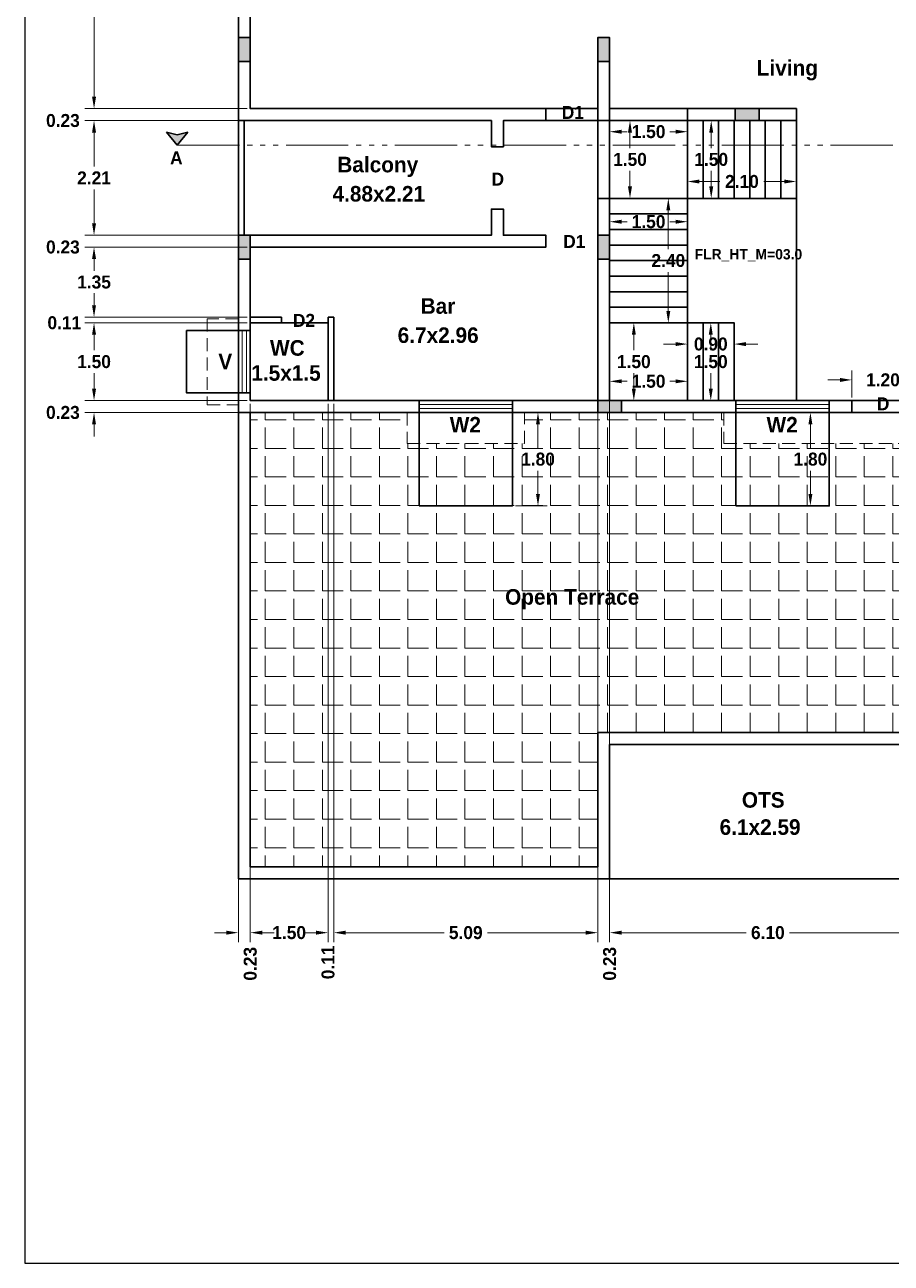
# Model space of a CAD drawing. Header units: metres. Extents: x 596 to 685, y 363 to 505.
# Drawn here: x 645.99 to 662.7, y 432.8 to 456.68 of the extents above; entities that cross this region are included whole.
import ezdxf

# ---------------------------------------------------------------- set-up
doc = ezdxf.new("R2010")
doc.units = ezdxf.units.M
doc.header["$MEASUREMENT"] = 0
doc.linetypes.add('ACAD_ISO06W100', pattern=[36, 24, -3, 0, -3, 0, -3, 0, -3])
doc.linetypes.add('DASHED2', pattern=[0.375, 0.25, -0.125])
for name, color, linetype in [('BLK_1_FLOOR', 63, 'Continuous'), ('BLK_1_FLR_2_ EXIT_WIDTH_ DOOR', 2, 'Continuous'), ('BLK_1_FLR_2_ACROOM_3_LIGHT_VENTILATION_1', 1, 'Continuous'), ('BLK_1_FLR_2_ACROOM_4_LIGHT_VENTILATION_2', 1, 'Continuous'), ('BLK_1_FLR_2_BLT_UP_AREA', 1, 'Continuous'), ('BLK_1_FLR_2_CARPET_AREA', 1, 'Continuous'), ('BLK_1_FLR_2_ROOF_AREA', 54, 'Continuous'), ('BLK_1_FLR_2_STAIR_1', 1, 'Continuous'), ('BLK_1_FLR_2_STAIR_1_FLIGHT_1', 7, 'Continuous'), ('BLK_1_FLR_2_STAIR_1_FLIGHT_2', 7, 'Continuous'), ('BLK_1_FLR_2_STAIR_1_FLIGHT_3', 7, 'Continuous'), ('BLK_1_FLR_2_STAIR_1_LANDING_1', 7, 'Continuous'), ('BLK_1_FLR_2_STAIR_1_LANDING_2', 7, 'Continuous'), ('BLK_1_FLR_2_UNITFA_1', 234, 'Continuous'), ('BLK_1_FLR_2_WATER_CLOSET', 3, 'Continuous'), ('BLK_1_LVL_2_BLDG_FOOT_PRINT', 1, 'Continuous')]:
    doc.layers.add(name, color=color, linetype=linetype)
doc.styles.add('century', font='GOTHICB.TTF')
doc.styles.add('century Bold', font='GOTHICB.TTF', dxfattribs={"height": 9})
doc.dimstyles.get("Standard").update_dxf_attribs({"dimtxt": 0.25, "dimasz": 0.23, "dimexe": 0.18, "dimexo": 0.0625, "dimgap": 0.09, "dimtad": 0, "dimtih": 1, "dimtoh": 1, "dimzin": 0, "dimdsep": 46, "dimtxsty": 'century', "dimcen": 0.09, "dimadec": 0, "dimazin": 0, "dimtfac": 1, "dimtofl": 0, "dimtmove": 0, "dimatfit": 3, "dimfxl": 0, "dimtolj": 1, "dimtzin": 0, "dimlwd": 18, "dimlwe": 5, "dimarcsym": 0})

# ---------------------------------------------------------------- blocks, each defined once
blk = doc.blocks.new('*D86')
at = {"layer": 'BLK_1_FLR_2_ACROOM_4_LIGHT_VENTILATION_2', "color": 0, "lineweight": 5}
for p, q in [((661.443, 449.201), (660.962, 449.201)), ((661.443, 447.401), (660.962, 447.401))]:
    blk.add_line(p, q, dxfattribs=at)
at = {"layer": 'BLK_1_FLR_2_ACROOM_4_LIGHT_VENTILATION_2', "color": 0, "lineweight": 18}
for p, q in [((661.142, 448.971), (661.142, 448.522)), ((661.142, 447.631), (661.142, 448.079))]:
    blk.add_line(p, q, dxfattribs=at)
at = {"layer": 'BLK_1_FLR_2_ACROOM_4_LIGHT_VENTILATION_2', "color": 0, "lineweight": 30}
for points in [[(661.104, 448.971), (661.18, 448.971), (661.142, 449.201)], [(661.104, 447.631), (661.18, 447.631), (661.142, 447.401)]]:
    blk.add_solid(points, dxfattribs=at)
at = {"layer": 'Defpoints', "color": 0, "lineweight": 30}
for p in [(661.505, 449.201), (661.142, 447.401), (661.505, 447.401)]:
    blk.add_point(p, dxfattribs=at)
at = {"layer": 'BLK_1_FLR_2_ACROOM_4_LIGHT_VENTILATION_2', "color": 0, "lineweight": 30, "insert": (661.142, 448.301), "char_height": 0.25, "attachment_point": 5, "style": 'century'}
blk.add_mtext('\\A1;1.80', dxfattribs=at)
blk = doc.blocks.new('*D87')
at = {"layer": 'BLK_1_FLR_2_ACROOM_3_LIGHT_VENTILATION_1', "color": 0, "lineweight": 5}
for p, q in [((655.458, 449.201), (656.069, 449.201)), ((655.458, 447.401), (656.069, 447.401))]:
    blk.add_line(p, q, dxfattribs=at)
at = {"layer": 'BLK_1_FLR_2_ACROOM_3_LIGHT_VENTILATION_1', "color": 0, "lineweight": 18}
for p, q in [((655.889, 448.971), (655.889, 448.522)), ((655.889, 447.631), (655.889, 448.079))]:
    blk.add_line(p, q, dxfattribs=at)
at = {"layer": 'BLK_1_FLR_2_ACROOM_3_LIGHT_VENTILATION_1', "color": 0, "lineweight": 30}
for points in [[(655.85, 448.971), (655.927, 448.971), (655.889, 449.201)], [(655.85, 447.631), (655.927, 447.631), (655.889, 447.401)]]:
    blk.add_solid(points, dxfattribs=at)
at = {"layer": 'Defpoints', "color": 0, "lineweight": 30}
for p in [(655.396, 449.201), (655.396, 447.401), (655.889, 447.401)]:
    blk.add_point(p, dxfattribs=at)
at = {"layer": 'BLK_1_FLR_2_ACROOM_3_LIGHT_VENTILATION_1', "color": 0, "lineweight": 30, "insert": (655.889, 448.301), "char_height": 0.25, "attachment_point": 5, "style": 'century'}
blk.add_mtext('\\A1;1.80', dxfattribs=at)
blk = doc.blocks.new('*D224')
at = {"color": 0, "lineweight": 5}
for p, q in [((650.278, 464.101), (647.148, 464.101)), ((650.278, 455.061), (647.148, 455.061))]:
    blk.add_line(p, q, dxfattribs=at)
at = {"color": 0, "lineweight": 18}
for p, q in [((647.328, 463.871), (647.328, 459.802)), ((647.328, 455.291), (647.328, 459.359))]:
    blk.add_line(p, q, dxfattribs=at)
at = {"color": 0, "lineweight": 30}
for points in [[(647.29, 463.871), (647.367, 463.871), (647.328, 464.101)], [(647.29, 455.291), (647.367, 455.291), (647.328, 455.061)]]:
    blk.add_solid(points, dxfattribs=at)
at = {"layer": 'Defpoints', "color": 0, "lineweight": 30}
for p in [(650.341, 464.101), (647.328, 455.061), (650.341, 455.061)]:
    blk.add_point(p, dxfattribs=at)
at = {"color": 0, "lineweight": 30, "insert": (647.328, 459.581), "char_height": 0.25, "attachment_point": 5, "style": 'century'}
blk.add_mtext('\\A1;9.04', dxfattribs=at)
blk = doc.blocks.new('*D225')
at = {"color": 0, "lineweight": 18}
for p, q in [((647.328, 455.291), (647.328, 455.521)), ((647.328, 454.601), (647.328, 454.371))]:
    blk.add_line(p, q, dxfattribs=at)
at = {"color": 0, "lineweight": 5}
for p, q in [((650.278, 455.061), (647.148, 455.061)), ((650.278, 454.831), (647.148, 454.831))]:
    blk.add_line(p, q, dxfattribs=at)
at = {"color": 0, "lineweight": 30}
for points in [[(647.29, 455.291), (647.367, 455.291), (647.328, 455.061)], [(647.29, 454.601), (647.367, 454.601), (647.328, 454.831)]]:
    blk.add_solid(points, dxfattribs=at)
at = {"layer": 'Defpoints', "color": 0, "lineweight": 30}
for p in [(650.341, 455.061), (647.328, 454.831), (650.341, 454.831)]:
    blk.add_point(p, dxfattribs=at)
at = {"color": 0, "lineweight": 30, "insert": (646.728, 454.831), "char_height": 0.25, "attachment_point": 5, "style": 'century'}
blk.add_mtext('\\A1;0.23', dxfattribs=at)
blk = doc.blocks.new('*D226')
at = {"color": 0, "lineweight": 5}
for p, q in [((650.163, 454.831), (647.148, 454.831)), ((650.163, 452.621), (647.148, 452.621))]:
    blk.add_line(p, q, dxfattribs=at)
at = {"color": 0, "lineweight": 18}
for p, q in [((647.328, 454.601), (647.328, 453.946)), ((647.328, 452.851), (647.328, 453.505))]:
    blk.add_line(p, q, dxfattribs=at)
at = {"color": 0, "lineweight": 30}
for points in [[(647.29, 454.601), (647.367, 454.601), (647.328, 454.831)], [(647.29, 452.851), (647.367, 452.851), (647.328, 452.621)]]:
    blk.add_solid(points, dxfattribs=at)
at = {"layer": 'Defpoints', "color": 0, "lineweight": 30}
for p in [(650.226, 454.831), (647.328, 452.621), (650.226, 452.621)]:
    blk.add_point(p, dxfattribs=at)
at = {"color": 0, "lineweight": 30, "insert": (647.328, 453.726), "char_height": 0.25, "attachment_point": 5, "style": 'century'}
blk.add_mtext('\\A1;2.21', dxfattribs=at)
blk = doc.blocks.new('*D227')
at = {"color": 0, "lineweight": 5}
for p, q in [((650.278, 452.391), (647.148, 452.391)), ((650.278, 451.041), (647.148, 451.041))]:
    blk.add_line(p, q, dxfattribs=at)
at = {"color": 0, "lineweight": 18}
for p, q in [((647.328, 452.161), (647.328, 451.937)), ((647.328, 451.271), (647.328, 451.494))]:
    blk.add_line(p, q, dxfattribs=at)
at = {"color": 0, "lineweight": 30}
for points in [[(647.29, 452.161), (647.367, 452.161), (647.328, 452.391)], [(647.29, 451.271), (647.367, 451.271), (647.328, 451.041)]]:
    blk.add_solid(points, dxfattribs=at)
at = {"layer": 'Defpoints', "color": 0, "lineweight": 30}
for p in [(650.341, 452.391), (647.328, 451.041), (650.341, 451.041)]:
    blk.add_point(p, dxfattribs=at)
at = {"color": 0, "lineweight": 30, "insert": (647.328, 451.716), "char_height": 0.25, "attachment_point": 5, "style": 'century'}
blk.add_mtext('\\A1;1.35', dxfattribs=at)
blk = doc.blocks.new('*D228')
at = {"color": 0, "lineweight": 18}
for p, q in [((647.328, 451.271), (647.328, 451.501)), ((647.328, 450.701), (647.328, 450.471))]:
    blk.add_line(p, q, dxfattribs=at)
at = {"color": 0, "lineweight": 5}
for p, q in [((650.278, 451.041), (647.148, 451.041)), ((650.278, 450.931), (647.148, 450.931))]:
    blk.add_line(p, q, dxfattribs=at)
at = {"color": 0, "lineweight": 30}
for points in [[(647.29, 451.271), (647.367, 451.271), (647.328, 451.041)], [(647.29, 450.701), (647.367, 450.701), (647.328, 450.931)]]:
    blk.add_solid(points, dxfattribs=at)
at = {"layer": 'Defpoints', "color": 0, "lineweight": 30}
for p in [(647.328, 450.931), (650.341, 451.041), (650.341, 450.931)]:
    blk.add_point(p, dxfattribs=at)
at = {"color": 0, "lineweight": 30, "insert": (646.755, 450.931), "char_height": 0.25, "attachment_point": 5, "style": 'century'}
blk.add_mtext('\\A1;0.11', dxfattribs=at)
blk = doc.blocks.new('*D229')
at = {"color": 0, "lineweight": 5}
for p, q in [((650.278, 450.931), (647.148, 450.931)), ((650.278, 449.431), (647.148, 449.431))]:
    blk.add_line(p, q, dxfattribs=at)
at = {"color": 0, "lineweight": 18}
for p, q in [((647.328, 450.701), (647.328, 450.402)), ((647.328, 449.661), (647.328, 449.959))]:
    blk.add_line(p, q, dxfattribs=at)
at = {"color": 0, "lineweight": 30}
for points in [[(647.29, 450.701), (647.367, 450.701), (647.328, 450.931)], [(647.29, 449.661), (647.367, 449.661), (647.328, 449.431)]]:
    blk.add_solid(points, dxfattribs=at)
at = {"layer": 'Defpoints', "color": 0, "lineweight": 30}
for p in [(650.341, 450.931), (647.328, 449.431), (650.341, 449.431)]:
    blk.add_point(p, dxfattribs=at)
at = {"color": 0, "lineweight": 30, "insert": (647.328, 450.181), "char_height": 0.25, "attachment_point": 5, "style": 'century'}
blk.add_mtext('\\A1;1.50', dxfattribs=at)
blk = doc.blocks.new('*D230')
at = {"color": 0, "lineweight": 18}
for p, q in [((647.328, 449.661), (647.328, 449.891)), ((647.328, 448.971), (647.328, 448.741))]:
    blk.add_line(p, q, dxfattribs=at)
at = {"color": 0, "lineweight": 5}
for p, q in [((650.278, 449.431), (647.148, 449.431)), ((650.278, 449.201), (647.148, 449.201))]:
    blk.add_line(p, q, dxfattribs=at)
at = {"color": 0, "lineweight": 30}
for points in [[(647.29, 449.661), (647.367, 449.661), (647.328, 449.431)], [(647.29, 448.971), (647.367, 448.971), (647.328, 449.201)]]:
    blk.add_solid(points, dxfattribs=at)
at = {"layer": 'Defpoints', "color": 0, "lineweight": 30}
for p in [(650.341, 449.431), (647.328, 449.201), (650.341, 449.201)]:
    blk.add_point(p, dxfattribs=at)
at = {"color": 0, "lineweight": 30, "insert": (646.728, 449.201), "char_height": 0.25, "attachment_point": 5, "style": 'century'}
blk.add_mtext('\\A1;0.23', dxfattribs=at)
blk = doc.blocks.new('*D231')
at = {"color": 0, "lineweight": 5}
for p, q in [((650.111, 449.138), (650.111, 438.99)), ((650.341, 449.138), (650.341, 438.99))]:
    blk.add_line(p, q, dxfattribs=at)
at = {"color": 0, "lineweight": 18}
for p, q in [((649.881, 439.17), (649.651, 439.17)), ((650.571, 439.17), (650.801, 439.17))]:
    blk.add_line(p, q, dxfattribs=at)
at = {"color": 0, "lineweight": 30}
for points in [[(649.881, 439.209), (649.881, 439.132), (650.111, 439.17)], [(650.571, 439.209), (650.571, 439.132), (650.341, 439.17)]]:
    blk.add_solid(points, dxfattribs=at)
at = {"layer": 'Defpoints', "color": 0, "lineweight": 30}
for p in [(650.111, 449.201), (650.341, 449.201), (650.341, 439.17)]:
    blk.add_point(p, dxfattribs=at)
at = {"color": 0, "lineweight": 30, "insert": (650.341, 438.57), "char_height": 0.25, "attachment_point": 5, "rotation": 90, "style": 'century'}
blk.add_mtext('\\A1;0.23', dxfattribs=at)
blk = doc.blocks.new('*D232')
at = {"color": 0, "lineweight": 5}
for p, q in [((650.341, 449.368), (650.341, 438.99)), ((651.841, 449.368), (651.841, 438.99))]:
    blk.add_line(p, q, dxfattribs=at)
at = {"color": 0, "lineweight": 18}
for p, q in [((650.571, 439.17), (650.679, 439.17)), ((651.611, 439.17), (651.502, 439.17))]:
    blk.add_line(p, q, dxfattribs=at)
at = {"color": 0, "lineweight": 30}
for points in [[(650.571, 439.209), (650.571, 439.132), (650.341, 439.17)], [(651.611, 439.209), (651.611, 439.132), (651.841, 439.17)]]:
    blk.add_solid(points, dxfattribs=at)
at = {"layer": 'Defpoints', "color": 0, "lineweight": 30}
for p in [(650.341, 449.431), (651.841, 449.431), (651.841, 439.17)]:
    blk.add_point(p, dxfattribs=at)
at = {"color": 0, "lineweight": 30, "insert": (651.091, 439.17), "char_height": 0.25, "attachment_point": 5, "style": 'century'}
blk.add_mtext('\\A1;1.50', dxfattribs=at)
blk = doc.blocks.new('*D233')
at = {"color": 0, "lineweight": 5}
for p, q in [((651.841, 449.368), (651.841, 438.99)), ((651.951, 449.368), (651.951, 438.99))]:
    blk.add_line(p, q, dxfattribs=at)
at = {"color": 0, "lineweight": 18}
for p, q in [((651.611, 439.17), (651.381, 439.17)), ((652.181, 439.17), (652.411, 439.17))]:
    blk.add_line(p, q, dxfattribs=at)
at = {"color": 0, "lineweight": 30}
for points in [[(651.611, 439.209), (651.611, 439.132), (651.841, 439.17)], [(652.181, 439.209), (652.181, 439.132), (651.951, 439.17)]]:
    blk.add_solid(points, dxfattribs=at)
at = {"layer": 'Defpoints', "color": 0, "lineweight": 30}
for p in [(651.841, 449.431), (651.951, 449.431), (651.841, 439.17)]:
    blk.add_point(p, dxfattribs=at)
at = {"color": 0, "lineweight": 30, "insert": (651.841, 438.597), "char_height": 0.25, "attachment_point": 5, "rotation": 90, "style": 'century'}
blk.add_mtext('\\A1;0.11', dxfattribs=at)
blk = doc.blocks.new('*D234')
at = {"color": 0, "lineweight": 5}
for p, q in [((651.951, 449.368), (651.951, 438.99)), ((657.041, 449.368), (657.041, 438.99))]:
    blk.add_line(p, q, dxfattribs=at)
at = {"color": 0, "lineweight": 18}
for p, q in [((652.181, 439.17), (654.077, 439.17)), ((656.811, 439.17), (654.914, 439.17))]:
    blk.add_line(p, q, dxfattribs=at)
at = {"color": 0, "lineweight": 30}
for points in [[(652.181, 439.209), (652.181, 439.132), (651.951, 439.17)], [(656.811, 439.209), (656.811, 439.132), (657.041, 439.17)]]:
    blk.add_solid(points, dxfattribs=at)
at = {"layer": 'Defpoints', "color": 0, "lineweight": 30}
for p in [(651.951, 449.431), (657.041, 449.431), (657.041, 439.17)]:
    blk.add_point(p, dxfattribs=at)
at = {"color": 0, "lineweight": 30, "insert": (654.496, 439.17), "char_height": 0.25, "attachment_point": 5, "style": 'century'}
blk.add_mtext('\\A1;5.09', dxfattribs=at)
blk = doc.blocks.new('*D235')
at = {"color": 0, "lineweight": 5}
for p, q in [((657.041, 449.519), (657.041, 438.99)), ((657.271, 449.519), (657.271, 438.99))]:
    blk.add_line(p, q, dxfattribs=at)
at = {"color": 0, "lineweight": 18}
for p, q in [((656.811, 439.17), (656.581, 439.17)), ((657.501, 439.17), (657.731, 439.17))]:
    blk.add_line(p, q, dxfattribs=at)
at = {"color": 0, "lineweight": 30}
for points in [[(656.811, 439.209), (656.811, 439.132), (657.041, 439.17)], [(657.501, 439.209), (657.501, 439.132), (657.271, 439.17)]]:
    blk.add_solid(points, dxfattribs=at)
at = {"layer": 'Defpoints', "color": 0, "lineweight": 30}
for p in [(657.041, 449.582), (657.271, 449.582), (657.271, 439.17)]:
    blk.add_point(p, dxfattribs=at)
at = {"color": 0, "lineweight": 30, "insert": (657.271, 438.57), "char_height": 0.25, "attachment_point": 5, "rotation": 90, "style": 'century'}
blk.add_mtext('\\A1;0.23', dxfattribs=at)
blk = doc.blocks.new('*D236')
at = {"color": 0, "lineweight": 5}
for p, q in [((657.271, 449.368), (657.271, 438.99)), ((663.371, 449.368), (663.371, 438.99))]:
    blk.add_line(p, q, dxfattribs=at)
at = {"color": 0, "lineweight": 18}
for p, q in [((657.501, 439.17), (659.903, 439.17)), ((663.141, 439.17), (660.738, 439.17))]:
    blk.add_line(p, q, dxfattribs=at)
at = {"color": 0, "lineweight": 30}
for points in [[(657.501, 439.209), (657.501, 439.132), (657.271, 439.17)], [(663.141, 439.209), (663.141, 439.132), (663.371, 439.17)]]:
    blk.add_solid(points, dxfattribs=at)
at = {"layer": 'Defpoints', "color": 0, "lineweight": 30}
for p in [(657.271, 449.431), (663.371, 449.431), (663.371, 439.17)]:
    blk.add_point(p, dxfattribs=at)
at = {"color": 0, "lineweight": 30, "insert": (660.321, 439.17), "char_height": 0.25, "attachment_point": 5, "style": 'century'}
blk.add_mtext('\\A1;6.10', dxfattribs=at)
blk = doc.blocks.new('*D238')
at = {"color": 0, "lineweight": 18}
for p, q in [((647.328, 452.851), (647.328, 453.081)), ((647.328, 452.161), (647.328, 451.931))]:
    blk.add_line(p, q, dxfattribs=at)
at = {"color": 0, "lineweight": 5}
for p, q in [((650.048, 452.621), (647.148, 452.621)), ((650.048, 452.391), (647.148, 452.391))]:
    blk.add_line(p, q, dxfattribs=at)
at = {"color": 0, "lineweight": 30}
for points in [[(647.29, 452.851), (647.367, 452.851), (647.328, 452.621)], [(647.29, 452.161), (647.367, 452.161), (647.328, 452.391)]]:
    blk.add_solid(points, dxfattribs=at)
at = {"layer": 'Defpoints', "color": 0, "lineweight": 30}
for p in [(650.111, 452.621), (647.328, 452.391), (650.111, 452.391)]:
    blk.add_point(p, dxfattribs=at)
at = {"color": 0, "lineweight": 30, "insert": (646.728, 452.391), "char_height": 0.25, "attachment_point": 5, "style": 'century'}
blk.add_mtext('\\A1;0.23', dxfattribs=at)
blk = doc.blocks.new('*D240')
at = {"layer": 'BLK_1_FLR_2_STAIR_1_FLIGHT_1', "color": 0, "lineweight": 5}
for p, q in [((658.771, 453.708), (658.771, 453.836)), ((660.871, 453.708), (660.871, 453.836))]:
    blk.add_line(p, q, dxfattribs=at)
at = {"layer": 'BLK_1_FLR_2_STAIR_1_FLIGHT_1', "color": 0, "lineweight": 18}
for p, q in [((659.001, 453.656), (659.398, 453.656)), ((660.641, 453.656), (660.243, 453.656))]:
    blk.add_line(p, q, dxfattribs=at)
at = {"layer": 'BLK_1_FLR_2_STAIR_1_FLIGHT_1', "color": 0, "lineweight": 30}
for points in [[(659.001, 453.694), (659.001, 453.618), (658.771, 453.656)], [(660.641, 453.694), (660.641, 453.618), (660.871, 453.656)]]:
    blk.add_solid(points, dxfattribs=at)
at = {"layer": 'Defpoints', "color": 0, "lineweight": 30}
for p in [(658.771, 453.645), (660.871, 453.656), (660.871, 453.645)]:
    blk.add_point(p, dxfattribs=at)
at = {"layer": 'BLK_1_FLR_2_STAIR_1_FLIGHT_1', "color": 0, "lineweight": 30, "insert": (659.821, 453.656), "char_height": 0.25, "attachment_point": 5, "style": 'century'}
blk.add_mtext('\\A1;2.10', dxfattribs=at)
blk = doc.blocks.new('*D241')
at = {"layer": 'BLK_1_FLR_2_STAIR_1_FLIGHT_1', "color": 0, "lineweight": 5}
for p, q in [((659.133, 454.831), (659.409, 454.831)), ((659.133, 453.331), (659.409, 453.331))]:
    blk.add_line(p, q, dxfattribs=at)
at = {"layer": 'BLK_1_FLR_2_STAIR_1_FLIGHT_1', "color": 0, "lineweight": 18}
for p, q in [((659.229, 454.601), (659.229, 454.302)), ((659.229, 453.561), (659.229, 453.859))]:
    blk.add_line(p, q, dxfattribs=at)
at = {"layer": 'BLK_1_FLR_2_STAIR_1_FLIGHT_1', "color": 0, "lineweight": 30}
for points in [[(659.191, 454.601), (659.267, 454.601), (659.229, 454.831)], [(659.191, 453.561), (659.267, 453.561), (659.229, 453.331)]]:
    blk.add_solid(points, dxfattribs=at)
at = {"layer": 'Defpoints', "color": 0, "lineweight": 30}
for p in [(659.071, 454.831), (659.071, 453.331), (659.229, 453.331)]:
    blk.add_point(p, dxfattribs=at)
at = {"layer": 'BLK_1_FLR_2_STAIR_1_FLIGHT_1', "color": 0, "lineweight": 30, "insert": (659.229, 454.081), "char_height": 0.25, "attachment_point": 5, "style": 'century'}
blk.add_mtext('\\A1;1.50', dxfattribs=at)
blk = doc.blocks.new('*D242')
at = {"layer": 'BLK_1_FLR_2_STAIR_1_FLIGHT_2', "color": 0, "lineweight": 5}
for p, q in [((657.271, 452.923), (657.271, 453.061)), ((658.771, 452.968), (658.771, 452.701))]:
    blk.add_line(p, q, dxfattribs=at)
at = {"layer": 'BLK_1_FLR_2_STAIR_1_FLIGHT_2', "color": 0, "lineweight": 18}
for p, q in [((657.501, 452.881), (657.609, 452.881)), ((658.541, 452.881), (658.432, 452.881))]:
    blk.add_line(p, q, dxfattribs=at)
at = {"layer": 'BLK_1_FLR_2_STAIR_1_FLIGHT_2', "color": 0, "lineweight": 30}
for points in [[(657.501, 452.919), (657.501, 452.842), (657.271, 452.881)], [(658.541, 452.919), (658.541, 452.842), (658.771, 452.881)]]:
    blk.add_solid(points, dxfattribs=at)
at = {"layer": 'Defpoints', "color": 0, "lineweight": 30}
for p in [(657.271, 452.861), (658.771, 453.031), (658.771, 452.881)]:
    blk.add_point(p, dxfattribs=at)
at = {"layer": 'BLK_1_FLR_2_STAIR_1_FLIGHT_2', "color": 0, "lineweight": 30, "insert": (658.021, 452.881), "char_height": 0.25, "attachment_point": 5, "style": 'century'}
blk.add_mtext('\\A1;1.50', dxfattribs=at)
blk = doc.blocks.new('*D243')
at = {"layer": 'BLK_1_FLR_2_STAIR_1_FLIGHT_2', "color": 0, "lineweight": 5}
for p, q in [((658.402, 453.331), (658.222, 453.331)), ((658.402, 450.931), (658.222, 450.931))]:
    blk.add_line(p, q, dxfattribs=at)
at = {"layer": 'BLK_1_FLR_2_STAIR_1_FLIGHT_2', "color": 0, "lineweight": 18}
for p, q in [((658.402, 453.101), (658.402, 452.352)), ((658.402, 451.161), (658.402, 451.909))]:
    blk.add_line(p, q, dxfattribs=at)
at = {"layer": 'BLK_1_FLR_2_STAIR_1_FLIGHT_2', "color": 0, "lineweight": 30}
for points in [[(658.364, 453.101), (658.44, 453.101), (658.402, 453.331)], [(658.364, 451.161), (658.44, 451.161), (658.402, 450.931)]]:
    blk.add_solid(points, dxfattribs=at)
at = {"layer": 'Defpoints', "color": 0, "lineweight": 30}
for p in [(658.465, 453.331), (658.402, 450.931), (658.465, 450.931)]:
    blk.add_point(p, dxfattribs=at)
at = {"layer": 'BLK_1_FLR_2_STAIR_1_FLIGHT_2', "color": 0, "lineweight": 30, "insert": (658.402, 452.131), "char_height": 0.25, "attachment_point": 5, "style": 'century'}
blk.add_mtext('\\A1;2.40', dxfattribs=at)
blk = doc.blocks.new('*D244')
at = {"layer": 'BLK_1_FLR_2_STAIR_1_FLIGHT_3', "color": 0, "lineweight": 5}
for p, q in [((658.771, 450.583), (658.771, 450.701)), ((659.671, 450.583), (659.671, 450.701))]:
    blk.add_line(p, q, dxfattribs=at)
at = {"layer": 'BLK_1_FLR_2_STAIR_1_FLIGHT_3', "color": 0, "lineweight": 18}
for p, q in [((658.541, 450.521), (658.311, 450.521)), ((659.901, 450.521), (660.131, 450.521))]:
    blk.add_line(p, q, dxfattribs=at)
at = {"layer": 'BLK_1_FLR_2_STAIR_1_FLIGHT_3', "color": 0, "lineweight": 30}
for points in [[(658.541, 450.559), (658.541, 450.482), (658.771, 450.521)], [(659.901, 450.559), (659.901, 450.482), (659.671, 450.521)]]:
    blk.add_solid(points, dxfattribs=at)
at = {"layer": 'Defpoints', "color": 0, "lineweight": 30}
for p in [(658.771, 450.521), (659.671, 450.521), (659.671, 450.521)]:
    blk.add_point(p, dxfattribs=at)
at = {"layer": 'BLK_1_FLR_2_STAIR_1_FLIGHT_3', "color": 0, "lineweight": 30, "insert": (659.221, 450.521), "char_height": 0.25, "attachment_point": 5, "style": 'century'}
blk.add_mtext('\\A1;0.90', dxfattribs=at)
blk = doc.blocks.new('*D245')
at = {"layer": 'BLK_1_FLR_2_STAIR_1_FLIGHT_3', "color": 0, "lineweight": 5}
for p, q in [((659.283, 450.931), (659.401, 450.931)), ((659.283, 449.431), (659.401, 449.431))]:
    blk.add_line(p, q, dxfattribs=at)
at = {"layer": 'BLK_1_FLR_2_STAIR_1_FLIGHT_3', "color": 0, "lineweight": 18}
for p, q in [((659.221, 450.701), (659.221, 450.402)), ((659.221, 449.661), (659.221, 449.959))]:
    blk.add_line(p, q, dxfattribs=at)
at = {"layer": 'BLK_1_FLR_2_STAIR_1_FLIGHT_3', "color": 0, "lineweight": 30}
for points in [[(659.182, 450.701), (659.259, 450.701), (659.221, 450.931)], [(659.182, 449.661), (659.259, 449.661), (659.221, 449.431)]]:
    blk.add_solid(points, dxfattribs=at)
at = {"layer": 'Defpoints', "color": 0, "lineweight": 30}
for p in [(659.221, 450.931), (659.221, 449.431), (659.221, 449.431)]:
    blk.add_point(p, dxfattribs=at)
at = {"layer": 'BLK_1_FLR_2_STAIR_1_FLIGHT_3', "color": 0, "lineweight": 30, "insert": (659.221, 450.181), "char_height": 0.25, "attachment_point": 5, "style": 'century'}
blk.add_mtext('\\A1;1.50', dxfattribs=at)
blk = doc.blocks.new('*D246')
at = {"layer": 'BLK_1_FLR_2_STAIR_1_LANDING_1', "color": 0, "lineweight": 5}
for p, q in [((658.771, 454.679), (658.771, 454.797)), ((657.271, 454.554), (657.271, 454.437))]:
    blk.add_line(p, q, dxfattribs=at)
at = {"layer": 'BLK_1_FLR_2_STAIR_1_LANDING_1', "color": 0, "lineweight": 18}
for p, q in [((657.501, 454.617), (657.609, 454.617)), ((658.541, 454.617), (658.432, 454.617))]:
    blk.add_line(p, q, dxfattribs=at)
at = {"layer": 'BLK_1_FLR_2_STAIR_1_LANDING_1', "color": 0, "lineweight": 30}
for points in [[(657.501, 454.655), (657.501, 454.578), (657.271, 454.617)], [(658.541, 454.655), (658.541, 454.578), (658.771, 454.617)]]:
    blk.add_solid(points, dxfattribs=at)
at = {"layer": 'Defpoints', "color": 0, "lineweight": 30}
for p in [(657.271, 454.617), (658.771, 454.617), (658.771, 454.617)]:
    blk.add_point(p, dxfattribs=at)
at = {"layer": 'BLK_1_FLR_2_STAIR_1_LANDING_1', "color": 0, "lineweight": 30, "insert": (658.021, 454.617), "char_height": 0.25, "attachment_point": 5, "style": 'century'}
blk.add_mtext('\\A1;1.50', dxfattribs=at)
blk = doc.blocks.new('*D247')
at = {"layer": 'BLK_1_FLR_2_STAIR_1_LANDING_1', "color": 0, "lineweight": 5}
for p, q in [((657.608, 454.831), (657.843, 454.831)), ((657.608, 453.331), (657.843, 453.331))]:
    blk.add_line(p, q, dxfattribs=at)
at = {"layer": 'BLK_1_FLR_2_STAIR_1_LANDING_1', "color": 0, "lineweight": 18}
for p, q in [((657.663, 454.601), (657.663, 454.302)), ((657.663, 453.561), (657.663, 453.859))]:
    blk.add_line(p, q, dxfattribs=at)
at = {"layer": 'BLK_1_FLR_2_STAIR_1_LANDING_1', "color": 0, "lineweight": 30}
for points in [[(657.624, 454.601), (657.701, 454.601), (657.663, 454.831)], [(657.624, 453.561), (657.701, 453.561), (657.663, 453.331)]]:
    blk.add_solid(points, dxfattribs=at)
at = {"layer": 'Defpoints', "color": 0, "lineweight": 30}
for p in [(657.545, 454.831), (657.545, 453.331), (657.663, 453.331)]:
    blk.add_point(p, dxfattribs=at)
at = {"layer": 'BLK_1_FLR_2_STAIR_1_LANDING_1', "color": 0, "lineweight": 30, "insert": (657.663, 454.081), "char_height": 0.25, "attachment_point": 5, "style": 'century'}
blk.add_mtext('\\A1;1.50', dxfattribs=at)
blk = doc.blocks.new('*D248')
at = {"layer": 'BLK_1_FLR_2_STAIR_1_LANDING_2', "color": 0, "lineweight": 5}
for p, q in [((657.271, 449.845), (657.271, 449.983)), ((658.771, 449.845), (658.771, 449.983))]:
    blk.add_line(p, q, dxfattribs=at)
at = {"layer": 'BLK_1_FLR_2_STAIR_1_LANDING_2', "color": 0, "lineweight": 18}
for p, q in [((657.501, 449.803), (657.609, 449.803)), ((658.541, 449.803), (658.432, 449.803))]:
    blk.add_line(p, q, dxfattribs=at)
at = {"layer": 'BLK_1_FLR_2_STAIR_1_LANDING_2', "color": 0, "lineweight": 30}
for points in [[(657.501, 449.841), (657.501, 449.765), (657.271, 449.803)], [(658.541, 449.841), (658.541, 449.765), (658.771, 449.803)]]:
    blk.add_solid(points, dxfattribs=at)
at = {"layer": 'Defpoints', "color": 0, "lineweight": 30}
for p in [(657.271, 449.783), (658.771, 449.803), (658.771, 449.783)]:
    blk.add_point(p, dxfattribs=at)
at = {"layer": 'BLK_1_FLR_2_STAIR_1_LANDING_2', "color": 0, "lineweight": 30, "insert": (658.021, 449.803), "char_height": 0.25, "attachment_point": 5, "style": 'century'}
blk.add_mtext('\\A1;1.50', dxfattribs=at)
blk = doc.blocks.new('*D239')
at = {"layer": 'BLK_1_FLR_2_STAIR_1_LANDING_2', "color": 0, "lineweight": 5}
for p, q in [((657.406, 450.931), (657.917, 450.931)), ((657.406, 449.431), (657.917, 449.431))]:
    blk.add_line(p, q, dxfattribs=at)
at = {"layer": 'BLK_1_FLR_2_STAIR_1_LANDING_2', "color": 0, "lineweight": 18}
for p, q in [((657.737, 450.701), (657.737, 450.402)), ((657.737, 449.661), (657.737, 449.959))]:
    blk.add_line(p, q, dxfattribs=at)
at = {"layer": 'BLK_1_FLR_2_STAIR_1_LANDING_2', "color": 0, "lineweight": 30}
for points in [[(657.699, 450.701), (657.776, 450.701), (657.737, 450.931)], [(657.699, 449.661), (657.776, 449.661), (657.737, 449.431)]]:
    blk.add_solid(points, dxfattribs=at)
at = {"layer": 'Defpoints', "color": 0, "lineweight": 30}
for p in [(657.344, 450.931), (657.344, 449.431), (657.737, 449.431)]:
    blk.add_point(p, dxfattribs=at)
at = {"layer": 'BLK_1_FLR_2_STAIR_1_LANDING_2', "color": 0, "lineweight": 30, "insert": (657.737, 450.181), "char_height": 0.25, "attachment_point": 5, "style": 'century'}
blk.add_mtext('\\A1;1.50', dxfattribs=at)
blk = doc.blocks.new('*D255')
at = {"layer": 'BLK_1_FLR_2_ EXIT_WIDTH_ DOOR', "color": 0, "lineweight": 5}
for p, q in [((661.941, 449.493), (661.941, 450.01)), ((663.141, 449.493), (663.141, 450.01))]:
    blk.add_line(p, q, dxfattribs=at)
at = {"layer": 'BLK_1_FLR_2_ EXIT_WIDTH_ DOOR', "color": 0, "lineweight": 18}
for p, q in [((661.711, 449.83), (661.481, 449.83)), ((663.371, 449.83), (663.601, 449.83))]:
    blk.add_line(p, q, dxfattribs=at)
at = {"layer": 'BLK_1_FLR_2_ EXIT_WIDTH_ DOOR', "color": 0, "lineweight": 30}
for points in [[(661.711, 449.868), (661.711, 449.791), (661.941, 449.83)], [(663.371, 449.868), (663.371, 449.791), (663.141, 449.83)]]:
    blk.add_solid(points, dxfattribs=at)
at = {"layer": 'Defpoints', "color": 0, "lineweight": 30}
for p in [(663.141, 449.83), (661.941, 449.431), (663.141, 449.431)]:
    blk.add_point(p, dxfattribs=at)
at = {"layer": 'BLK_1_FLR_2_ EXIT_WIDTH_ DOOR', "color": 0, "insert": (662.541, 449.83), "char_height": 0.25, "attachment_point": 5, "style": 'century'}
blk.add_mtext('\\A1;1.20', dxfattribs=at)

msp = doc.modelspace()

# ---------------------------------------------------------------- hatches: boundary and pattern name
at = {"lineweight": 30}
h = msp.add_hatch(color=256, dxfattribs=at)
h.dxf.hatch_style = 1
h.paths.add_polyline_path([(650.341, 456.431), (650.111, 456.431), (650.111, 455.971), (650.341, 455.971)])
h = msp.add_hatch(color=256, dxfattribs=at)
h.dxf.hatch_style = 1
h.paths.add_polyline_path([(657.271, 456.431), (657.041, 456.431), (657.041, 455.971), (657.271, 455.971)])
h = msp.add_hatch(color=256, dxfattribs=at)
h.dxf.hatch_style = 1
h.paths.add_polyline_path([(660.151, 454.831), (660.151, 455.061), (659.691, 455.061), (659.691, 454.831)])
h = msp.add_hatch(color=256, dxfattribs=at)
h.dxf.hatch_style = 1
h.paths.add_polyline_path([(648.931, 454.356), (649.137, 454.61), (648.931, 454.556), (648.725, 454.61)])
h = msp.add_hatch(color=256, dxfattribs=at)
h.dxf.hatch_style = 1
h.paths.add_polyline_path([(650.341, 452.621), (650.111, 452.621), (650.111, 452.161), (650.341, 452.161)])
h = msp.add_hatch(color=256, dxfattribs=at)
h.dxf.hatch_style = 1
h.paths.add_polyline_path([(657.271, 452.621), (657.041, 452.621), (657.041, 452.161), (657.271, 452.161)])
h = msp.add_hatch(color=256, dxfattribs=at)
h.dxf.hatch_style = 1
h.paths.add_polyline_path([(657.501, 449.201), (657.501, 449.431), (657.041, 449.431), (657.041, 449.201)])
at = {"lineweight": 9}
h = msp.add_hatch(dxfattribs=at)
h.set_pattern_fill('ANGLE', color=256, scale=2)
h.set_pattern_definition([(0, (197.43026, -58.041), (0, 0.55), [0.4, -0.15]), (90, (197.43026, -58.041), (-0.55, 0), [0.4, -0.15])])
h.paths.add_polyline_path([(655.157, 445.317), (658.134, 445.317), (658.134, 445.9), (655.157, 445.9)], flags=24)
h.paths.add_polyline_path([(663.371, 448.601), (659.475, 448.601), (659.475, 449.201), (655.626, 449.201), (655.626, 448.601), (653.366, 448.601), (653.366, 449.201), (650.341, 449.201), (650.341, 442.801), (650.341, 440.441), (657.041, 440.441), (657.041, 443.031), (663.371, 443.031)])

# ---------------------------------------------------------------- linework, layer by layer
at = {"lineweight": 30}
for p, q in [((650.111, 458.951), (650.111, 450.781)), ((650.341, 456.201), (650.341, 458.951)), ((657.041, 456.431), (657.041, 456.201)), ((657.041, 456.431), (657.271, 456.431)), ((657.271, 456.431), (657.271, 455.061)), ((650.341, 455.061), (650.341, 455.971)), ((657.041, 455.971), (657.041, 455.061)), ((657.041, 455.061), (650.341, 455.061)), ((656.041, 455.061), (656.041, 454.831)), ((657.041, 455.061), (657.041, 454.831)), ((657.271, 455.061), (657.271, 454.831)), ((660.871, 455.061), (658.771, 455.061)), ((658.771, 454.831), (658.771, 455.061)), ((660.871, 454.831), (660.871, 455.061)), ((654.991, 454.831), (650.111, 454.831)), ((650.226, 452.621), (650.226, 454.831)), ((654.991, 454.831), (654.991, 454.326)), ((657.271, 454.831), (655.221, 454.831)), ((655.221, 454.831), (655.221, 454.326)), ((648.931, 454.356), (648.725, 454.61)), ((648.931, 454.556), (648.725, 454.61)), ((648.931, 454.356), (649.137, 454.61)), ((649.137, 454.61), (648.931, 454.556)), ((655.221, 454.326), (654.991, 454.326)), ((657.271, 453.331), (657.041, 453.331)), ((657.041, 453.331), (657.041, 452.621)), ((655.221, 453.126), (654.991, 453.126)), ((654.991, 453.126), (654.991, 452.621)), ((655.221, 453.126), (655.221, 452.621)), ((650.341, 452.621), (654.991, 452.621)), ((655.221, 452.621), (656.041, 452.621)), ((656.041, 452.391), (656.041, 452.621)), ((657.041, 452.391), (657.041, 452.621)), ((650.341, 452.391), (656.041, 452.391)), ((650.341, 451.041), (650.341, 452.391)), ((657.041, 449.201), (657.041, 452.391)), ((650.941, 451.041), (650.341, 451.041)), ((650.941, 450.931), (650.341, 450.931)), ((650.341, 450.781), (650.341, 450.931)), ((650.941, 450.931), (650.941, 451.041)), ((651.841, 449.431), (651.841, 451.041)), ((651.951, 451.041), (651.841, 451.041)), ((651.951, 449.431), (651.951, 451.041)), ((650.111, 450.781), (650.341, 450.781)), ((650.341, 449.581), (650.111, 449.581)), ((650.111, 449.581), (650.111, 440.211)), ((650.341, 449.431), (650.341, 449.581)), ((650.341, 449.431), (651.841, 449.431)), ((651.951, 449.431), (653.596, 449.431)), ((653.596, 449.201), (653.596, 449.431)), ((655.396, 449.431), (655.396, 449.201)), ((655.396, 449.431), (657.041, 449.431)), ((661.941, 449.431), (657.271, 449.431)), ((659.705, 449.201), (659.705, 449.431)), ((661.505, 449.431), (661.505, 449.201)), ((661.941, 449.201), (661.941, 449.431)), ((650.111, 449.201), (653.596, 449.201)), ((650.341, 442.801), (650.341, 449.201)), ((655.396, 449.201), (657.041, 449.201)), ((661.941, 449.201), (657.271, 449.201)), ((663.141, 449.201), (661.941, 449.201)), ((650.341, 440.441), (650.341, 442.801)), ((657.041, 443.031), (657.041, 440.441)), ((663.371, 443.031), (657.041, 443.031)), ((657.271, 442.801), (657.271, 440.211)), ((663.371, 442.801), (657.271, 442.801)), ((650.111, 440.211), (657.041, 440.211)), ((657.271, 440.211), (663.601, 440.211))]:
    msp.add_line(p, q, dxfattribs=at)
at = {"linetype": 'ACAD_ISO06W100', "lineweight": 18, "ltscale": 0.05}
msp.add_line((648.931, 454.356), (684.663, 454.356), dxfattribs=at)
at = {"linetype": 'DASHED2', "lineweight": 9}
for p, q in [((650.111, 451.011), (649.511, 451.011)), ((649.511, 451.011), (649.511, 449.351)), ((649.511, 449.351), (650.111, 449.351)), ((653.366, 449.201), (653.366, 448.601)), ((655.626, 448.601), (655.626, 449.201)), ((659.475, 449.201), (659.475, 448.601)), ((653.366, 448.601), (655.626, 448.601)), ((659.475, 448.601), (661.735, 448.601)), ((661.711, 448.601), (663.371, 448.601))]:
    msp.add_line(p, q, dxfattribs=at)
at = {"lineweight": 9}
for p, q in [((650.111, 449.581), (650.111, 450.781)), ((650.187, 449.581), (650.187, 450.781)), ((650.265, 450.781), (650.265, 449.581)), ((650.341, 450.781), (650.341, 449.581)), ((653.596, 449.431), (655.396, 449.431)), ((653.596, 449.355), (655.396, 449.355)), ((655.396, 449.277), (653.596, 449.277)), ((659.705, 449.431), (661.505, 449.431)), ((659.705, 449.355), (661.505, 449.355)), ((661.505, 449.277), (659.705, 449.277)), ((655.396, 449.201), (653.596, 449.201)), ((661.505, 449.201), (659.705, 449.201))]:
    msp.add_line(p, q, dxfattribs=at)
at = {"lineweight": 30}
for points in [[(650.111, 455.971), (650.341, 455.971), (650.341, 456.431), (650.111, 456.431)], [(657.041, 455.971), (657.271, 455.971), (657.271, 456.431), (657.041, 456.431)], [(659.691, 455.061), (659.691, 454.831), (660.151, 454.831), (660.151, 455.061)], [(650.111, 452.161), (650.341, 452.161), (650.341, 452.621), (650.111, 452.621)], [(657.041, 452.161), (657.271, 452.161), (657.271, 452.621), (657.041, 452.621)], [(649.111, 450.781), (649.111, 449.581), (650.111, 449.581), (650.111, 450.781)], [(657.041, 449.431), (657.041, 449.201), (657.501, 449.201), (657.501, 449.431)]]:
    msp.add_lwpolyline(points, close=True, dxfattribs=at)
for points in [[(657.041, 440.441), (650.341, 440.441)], [(657.271, 440.211), (650.111, 440.211)]]:
    msp.add_lwpolyline(points, dxfattribs=at)
at = {"layer": 'BLK_1_FLOOR', "linetype": 'ByBlock'}
msp.add_lwpolyline([(645.993, 469.094), (645.993, 432.796), (685.212, 432.796), (685.212, 469.094)], close=True, dxfattribs=at)
at = {"layer": 'BLK_1_FLR_2_ACROOM_3_LIGHT_VENTILATION_1', "lineweight": 30}
msp.add_lwpolyline([(653.596, 447.401), (655.396, 447.401), (655.396, 449.201), (653.596, 449.201)], close=True, dxfattribs=at)
at = {"layer": 'BLK_1_FLR_2_ACROOM_4_LIGHT_VENTILATION_2', "lineweight": 30}
msp.add_lwpolyline([(659.705, 447.401), (661.505, 447.401), (661.505, 449.201), (659.705, 449.201)], close=True, dxfattribs=at)
at = {"layer": 'BLK_1_FLR_2_BLT_UP_AREA', "color": 1, "lineweight": 30}
msp.add_lwpolyline([(650.111, 449.201), (650.111, 464.331), (661.851, 464.331), (661.851, 461.061), (665.251, 461.061), (665.251, 464.331), (672.441, 464.331), (672.441, 454.671), (663.601, 454.671), (663.601, 449.201), (650.111, 449.201)], dxfattribs=at)
at = {"layer": 'BLK_1_FLR_2_CARPET_AREA', "lineweight": 30}
msp.add_lwpolyline([(663.371, 449.431), (657.271, 449.431), (657.271, 454.831), (660.871, 454.831), (660.871, 455.061), (657.271, 455.061), (657.271, 456.431), (657.041, 456.431), (657.041, 455.061), (657.041, 449.431), (650.341, 449.431), (650.341, 452.391), (656.041, 452.391), (656.041, 452.621), (655.221, 452.621), (655.221, 453.126), (654.991, 453.126), (654.991, 452.621), (650.226, 452.621), (650.226, 454.831), (654.991, 454.831), (654.991, 454.326), (655.221, 454.326), (655.221, 454.831), (656.041, 454.831), (656.041, 455.061), (650.341, 455.061), (650.341, 464.101)], dxfattribs=at)
at = {"layer": 'BLK_1_FLR_2_ROOF_AREA', "lineweight": 9}
msp.add_lwpolyline([(650.111, 449.201), (650.111, 464.331), (661.851, 464.331), (661.851, 461.061), (665.251, 461.061), (665.251, 464.331), (672.441, 464.331), (672.441, 454.671), (663.601, 454.671), (663.601, 449.201), (650.111, 449.201)], dxfattribs=at)
at = {"layer": 'BLK_1_FLR_2_STAIR_1', "lineweight": 30}
msp.add_lwpolyline([(657.271, 449.431), (660.871, 449.431), (660.871, 454.831), (657.271, 454.831)], close=True, dxfattribs=at)
at = {"layer": 'BLK_1_FLR_2_STAIR_1_FLIGHT_1', "lineweight": 30}
for p, q in [((658.771, 453.331), (658.771, 454.831)), ((659.071, 453.331), (659.071, 454.831)), ((659.371, 453.331), (659.371, 454.831)), ((659.671, 453.331), (659.671, 454.831)), ((659.971, 453.331), (659.971, 454.831)), ((660.271, 453.331), (660.271, 454.831)), ((660.571, 453.331), (660.571, 454.831)), ((660.871, 453.331), (660.871, 454.831))]:
    msp.add_line(p, q, dxfattribs=at)
msp.add_lwpolyline([(658.771, 454.831), (660.871, 454.831), (660.871, 453.331), (658.771, 453.331)], close=True, dxfattribs=at)
at = {"layer": 'BLK_1_FLR_2_STAIR_1_FLIGHT_2', "lineweight": 30}
for p, q in [((658.771, 453.331), (657.271, 453.331)), ((658.771, 453.031), (657.271, 453.031)), ((658.771, 452.731), (657.271, 452.731)), ((658.771, 452.431), (657.271, 452.431)), ((658.771, 452.131), (657.271, 452.131)), ((658.771, 451.831), (657.271, 451.831)), ((658.771, 451.531), (657.271, 451.531)), ((658.771, 451.231), (657.271, 451.231)), ((657.271, 450.931), (658.771, 450.931))]:
    msp.add_line(p, q, dxfattribs=at)
msp.add_lwpolyline([(657.271, 453.331), (658.771, 453.331), (658.771, 450.931), (657.271, 450.931)], close=True, dxfattribs=at)
at = {"layer": 'BLK_1_FLR_2_STAIR_1_FLIGHT_3', "lineweight": 30}
for p, q in [((658.771, 450.931), (658.771, 449.431)), ((659.071, 450.931), (659.071, 449.431)), ((659.371, 450.931), (659.371, 449.431)), ((659.671, 450.931), (659.671, 449.431))]:
    msp.add_line(p, q, dxfattribs=at)
msp.add_lwpolyline([(658.771, 450.931), (659.671, 450.931), (659.671, 449.431), (658.771, 449.431)], close=True, dxfattribs=at)
at = {"layer": 'BLK_1_FLR_2_STAIR_1_LANDING_1', "lineweight": 30}
msp.add_lwpolyline([(657.271, 454.831), (658.771, 454.831), (658.771, 453.331), (657.271, 453.331)], close=True, dxfattribs=at)
at = {"layer": 'BLK_1_FLR_2_STAIR_1_LANDING_2', "lineweight": 30}
msp.add_lwpolyline([(657.271, 449.431), (658.771, 449.431), (658.771, 450.931), (657.271, 450.931)], close=True, dxfattribs=at)
at = {"layer": 'BLK_1_FLR_2_UNITFA_1', "color": 234, "lineweight": 30}
msp.add_lwpolyline([(650.111, 449.201), (650.111, 464.331), (661.851, 464.331), (661.851, 461.061), (665.251, 461.061), (665.251, 464.331), (672.441, 464.331), (672.441, 454.671), (663.601, 454.671), (663.601, 449.201), (650.111, 449.201)], dxfattribs=at)
at = {"layer": 'BLK_1_FLR_2_WATER_CLOSET', "lineweight": 30}
msp.add_lwpolyline([(650.341, 450.931), (651.841, 450.931), (651.841, 449.431), (650.341, 449.431)], close=True, dxfattribs=at)
at = {"layer": 'BLK_1_LVL_2_BLDG_FOOT_PRINT', "lineweight": 9}
msp.add_lwpolyline([(650.111, 449.201), (650.111, 464.331), (661.851, 464.331), (661.851, 461.061), (665.251, 461.061), (665.251, 464.331), (672.441, 464.331), (672.441, 454.671), (663.601, 454.671), (663.601, 449.201), (650.111, 449.201)], dxfattribs=at)

# ---------------------------------------------------------------- texts
at = {"style": 'century Bold'}
for s, height, p in [('Living', 0.3, (660.107, 455.698)), ('D1', 0.25, (656.347, 454.864)), ('A', 0.25, (648.795, 453.988)), ('Balcony', 0.3, (652.019, 453.833)), ('D', 0.25, (654.993, 453.577)), ('4.88x2.21', 0.3, (651.927, 453.27)), ('D1', 0.25, (656.375, 452.375)), ('Bar', 0.3, (653.626, 451.105)), ('D2', 0.25, (651.162, 450.853)), ('6.7x2.96', 0.3, (653.183, 450.543)), ('WC', 0.3, (650.721, 450.297)), ('V', 0.3, (649.725, 450.035)), ('1.5x1.5', 0.3, (650.361, 449.814)), ('D', 0.25, (662.423, 449.244)), ('W2', 0.3, (654.187, 448.816)), ('W2', 0.3, (660.296, 448.816)), ('Open Terrace', 0.3, (655.255, 445.495)), ('OTS', 0.3, (659.82, 441.581)), ('6.1x2.59', 0.3, (659.391, 441.057))]:
    msp.add_text(s, height=height, dxfattribs=at).set_placement(p)
at = {"layer": 'BLK_1_FLR_2_STAIR_1', "lineweight": 30, "insert": (658.91, 452.354), "char_height": 0.2, "width": 1.96037, "attachment_point": 1, "style": 'century'}
msp.add_mtext('FLR_HT_M=03.0', dxfattribs=at)

# ---------------------------------------------------------------- dimensions: what is measured, and where the dimension line sits
at = {"lineweight": 30}
for base, p1, p2, picture, middle in [((647.328, 455.061), (650.341, 464.101), (650.341, 455.061), '*D224', (647.328, 459.581)), ((647.328, 452.621), (650.226, 454.831), (650.226, 452.621), '*D226', (647.328, 453.726)), ((647.328, 451.041), (650.341, 452.391), (650.341, 451.041), '*D227', (647.328, 451.716)), ((647.328, 449.431), (650.341, 450.931), (650.341, 449.431), '*D229', (647.328, 450.181))]:
    dim = msp.add_linear_dim(base=base, p1=p1, p2=p2, angle=90, dimstyle='Standard', dxfattribs=at)
    dim.commit()
    dim.dimension.update_dxf_attribs({"geometry": picture, "text_midpoint": middle})
for base, p1, p2, picture, middle in [((647.328, 454.831), (650.341, 455.061), (650.341, 454.831), '*D225', (646.728, 454.831)), ((647.328, 452.391), (650.111, 452.621), (650.111, 452.391), '*D238', (646.728, 452.391)), ((647.328, 450.931), (650.341, 451.041), (650.341, 450.931), '*D228', (646.755, 450.931)), ((647.328, 449.201), (650.341, 449.431), (650.341, 449.201), '*D230', (646.728, 449.201))]:
    dim = msp.add_linear_dim(base=base, p1=p1, p2=p2, angle=90, dimstyle='Standard', override={"dimjust": 4}, dxfattribs=at)
    dim.commit()
    dim.dimension.update_dxf_attribs({"geometry": picture, "text_midpoint": middle})
for base, p1, p2, picture, middle in [((657.271, 439.17), (657.041, 449.582), (657.271, 449.582), '*D235', (657.271, 438.57)), ((651.841, 439.17), (651.951, 449.431), (651.841, 449.431), '*D233', (651.841, 438.597)), ((650.341, 439.17), (650.111, 449.201), (650.341, 449.201), '*D231', (650.341, 438.57))]:
    dim = msp.add_linear_dim(base=base, p1=p1, p2=p2, dimstyle='Standard', override={"dimjust": 4}, dxfattribs=at)
    dim.commit()
    dim.dimension.update_dxf_attribs({"geometry": picture, "text_midpoint": middle})
for base, p1, p2, picture, middle in [((651.841, 439.17), (650.341, 449.431), (651.841, 449.431), '*D232', (651.091, 439.17)), ((657.041, 439.17), (651.951, 449.431), (657.041, 449.431), '*D234', (654.496, 439.17)), ((663.371, 439.17), (657.271, 449.431), (663.371, 449.431), '*D236', (660.321, 439.17))]:
    dim = msp.add_linear_dim(base=base, p1=p1, p2=p2, dimstyle='Standard', dxfattribs=at)
    dim.commit()
    dim.dimension.update_dxf_attribs({"geometry": picture, "text_midpoint": middle})
at = {"layer": 'BLK_1_FLR_2_ EXIT_WIDTH_ DOOR', "color": 2}
dim = msp.add_linear_dim(base=(663.141, 449.83), p1=(661.941, 449.431), p2=(663.141, 449.431), dimstyle='Standard', dxfattribs=at)
dim.commit()
dim.dimension.update_dxf_attribs({"geometry": '*D255', "text_midpoint": (662.541, 449.83)})
at = {"layer": 'BLK_1_FLR_2_ACROOM_3_LIGHT_VENTILATION_1', "color": 232, "lineweight": 30}
dim = msp.add_linear_dim(base=(655.889, 447.401), p1=(655.396, 449.201), p2=(655.396, 447.401), angle=90, dimstyle='Standard', dxfattribs=at)
dim.commit()
dim.dimension.update_dxf_attribs({"geometry": '*D87', "text_midpoint": (655.889, 448.301)})
at = {"layer": 'BLK_1_FLR_2_ACROOM_4_LIGHT_VENTILATION_2', "color": 232, "lineweight": 30}
dim = msp.add_linear_dim(base=(661.142, 447.401), p1=(661.505, 449.201), p2=(661.505, 447.401), angle=90, dimstyle='Standard', dxfattribs=at)
dim.commit()
dim.dimension.update_dxf_attribs({"geometry": '*D86', "text_midpoint": (661.142, 448.301)})
at = {"layer": 'BLK_1_FLR_2_STAIR_1_FLIGHT_1', "color": 2, "lineweight": 30}
dim = msp.add_linear_dim(base=(659.229, 453.331), p1=(659.071, 454.831), p2=(659.071, 453.331), angle=90, dimstyle='Standard', dxfattribs=at)
dim.commit()
dim.dimension.update_dxf_attribs({"geometry": '*D241', "text_midpoint": (659.229, 454.081)})
at = {"layer": 'BLK_1_FLR_2_STAIR_1_FLIGHT_1', "color": 1, "lineweight": 30}
dim = msp.add_linear_dim(base=(660.871, 453.656), p1=(658.771, 453.645), p2=(660.871, 453.645), dimstyle='Standard', dxfattribs=at)
dim.commit()
dim.dimension.update_dxf_attribs({"geometry": '*D240', "text_midpoint": (659.821, 453.656)})
at = {"layer": 'BLK_1_FLR_2_STAIR_1_FLIGHT_2', "color": 1, "lineweight": 30}
dim = msp.add_linear_dim(base=(658.402, 450.931), p1=(658.465, 453.331), p2=(658.465, 450.931), angle=90, dimstyle='Standard', dxfattribs=at)
dim.commit()
dim.dimension.update_dxf_attribs({"geometry": '*D243', "text_midpoint": (658.402, 452.131)})
at = {"layer": 'BLK_1_FLR_2_STAIR_1_FLIGHT_2', "color": 2, "lineweight": 30}
dim = msp.add_linear_dim(base=(658.771, 452.881), p1=(657.271, 452.861), p2=(658.771, 453.031), dimstyle='Standard', dxfattribs=at)
dim.commit()
dim.dimension.update_dxf_attribs({"geometry": '*D242', "text_midpoint": (658.021, 452.881)})
at = {"layer": 'BLK_1_FLR_2_STAIR_1_FLIGHT_3', "color": 2, "lineweight": 30}
dim = msp.add_linear_dim(base=(659.221, 449.431), p1=(659.221, 450.931), p2=(659.221, 449.431), angle=90, dimstyle='Standard', dxfattribs=at)
dim.commit()
dim.dimension.update_dxf_attribs({"geometry": '*D245', "text_midpoint": (659.221, 450.181)})
at = {"layer": 'BLK_1_FLR_2_STAIR_1_FLIGHT_3', "color": 1, "lineweight": 30}
dim = msp.add_linear_dim(base=(659.671, 450.521), p1=(658.771, 450.521), p2=(659.671, 450.521), dimstyle='Standard', dxfattribs=at)
dim.commit()
dim.dimension.update_dxf_attribs({"geometry": '*D244', "text_midpoint": (659.221, 450.521)})
at = {"layer": 'BLK_1_FLR_2_STAIR_1_LANDING_1', "color": 1, "lineweight": 30}
dim = msp.add_linear_dim(base=(658.771, 454.617), p1=(657.271, 454.617), p2=(658.771, 454.617), dimstyle='Standard', dxfattribs=at)
dim.commit()
dim.dimension.update_dxf_attribs({"geometry": '*D246', "text_midpoint": (658.021, 454.617)})
at = {"layer": 'BLK_1_FLR_2_STAIR_1_LANDING_1', "color": 2, "lineweight": 30}
dim = msp.add_linear_dim(base=(657.663, 453.331), p1=(657.545, 454.831), p2=(657.545, 453.331), angle=90, dimstyle='Standard', dxfattribs=at)
dim.commit()
dim.dimension.update_dxf_attribs({"geometry": '*D247', "text_midpoint": (657.663, 454.081)})
at = {"layer": 'BLK_1_FLR_2_STAIR_1_LANDING_2', "color": 2, "lineweight": 30}
dim = msp.add_linear_dim(base=(657.737, 449.431), p1=(657.344, 450.931), p2=(657.344, 449.431), angle=90, dimstyle='Standard', dxfattribs=at)
dim.commit()
dim.dimension.update_dxf_attribs({"geometry": '*D239', "text_midpoint": (657.737, 450.181)})
at = {"layer": 'BLK_1_FLR_2_STAIR_1_LANDING_2', "color": 1, "lineweight": 30}
dim = msp.add_linear_dim(base=(658.771, 449.803), p1=(657.271, 449.783), p2=(658.771, 449.783), dimstyle='Standard', dxfattribs=at)
dim.commit()
dim.dimension.update_dxf_attribs({"geometry": '*D248', "text_midpoint": (658.021, 449.803)})

doc.saveas('drawing.dxf')
